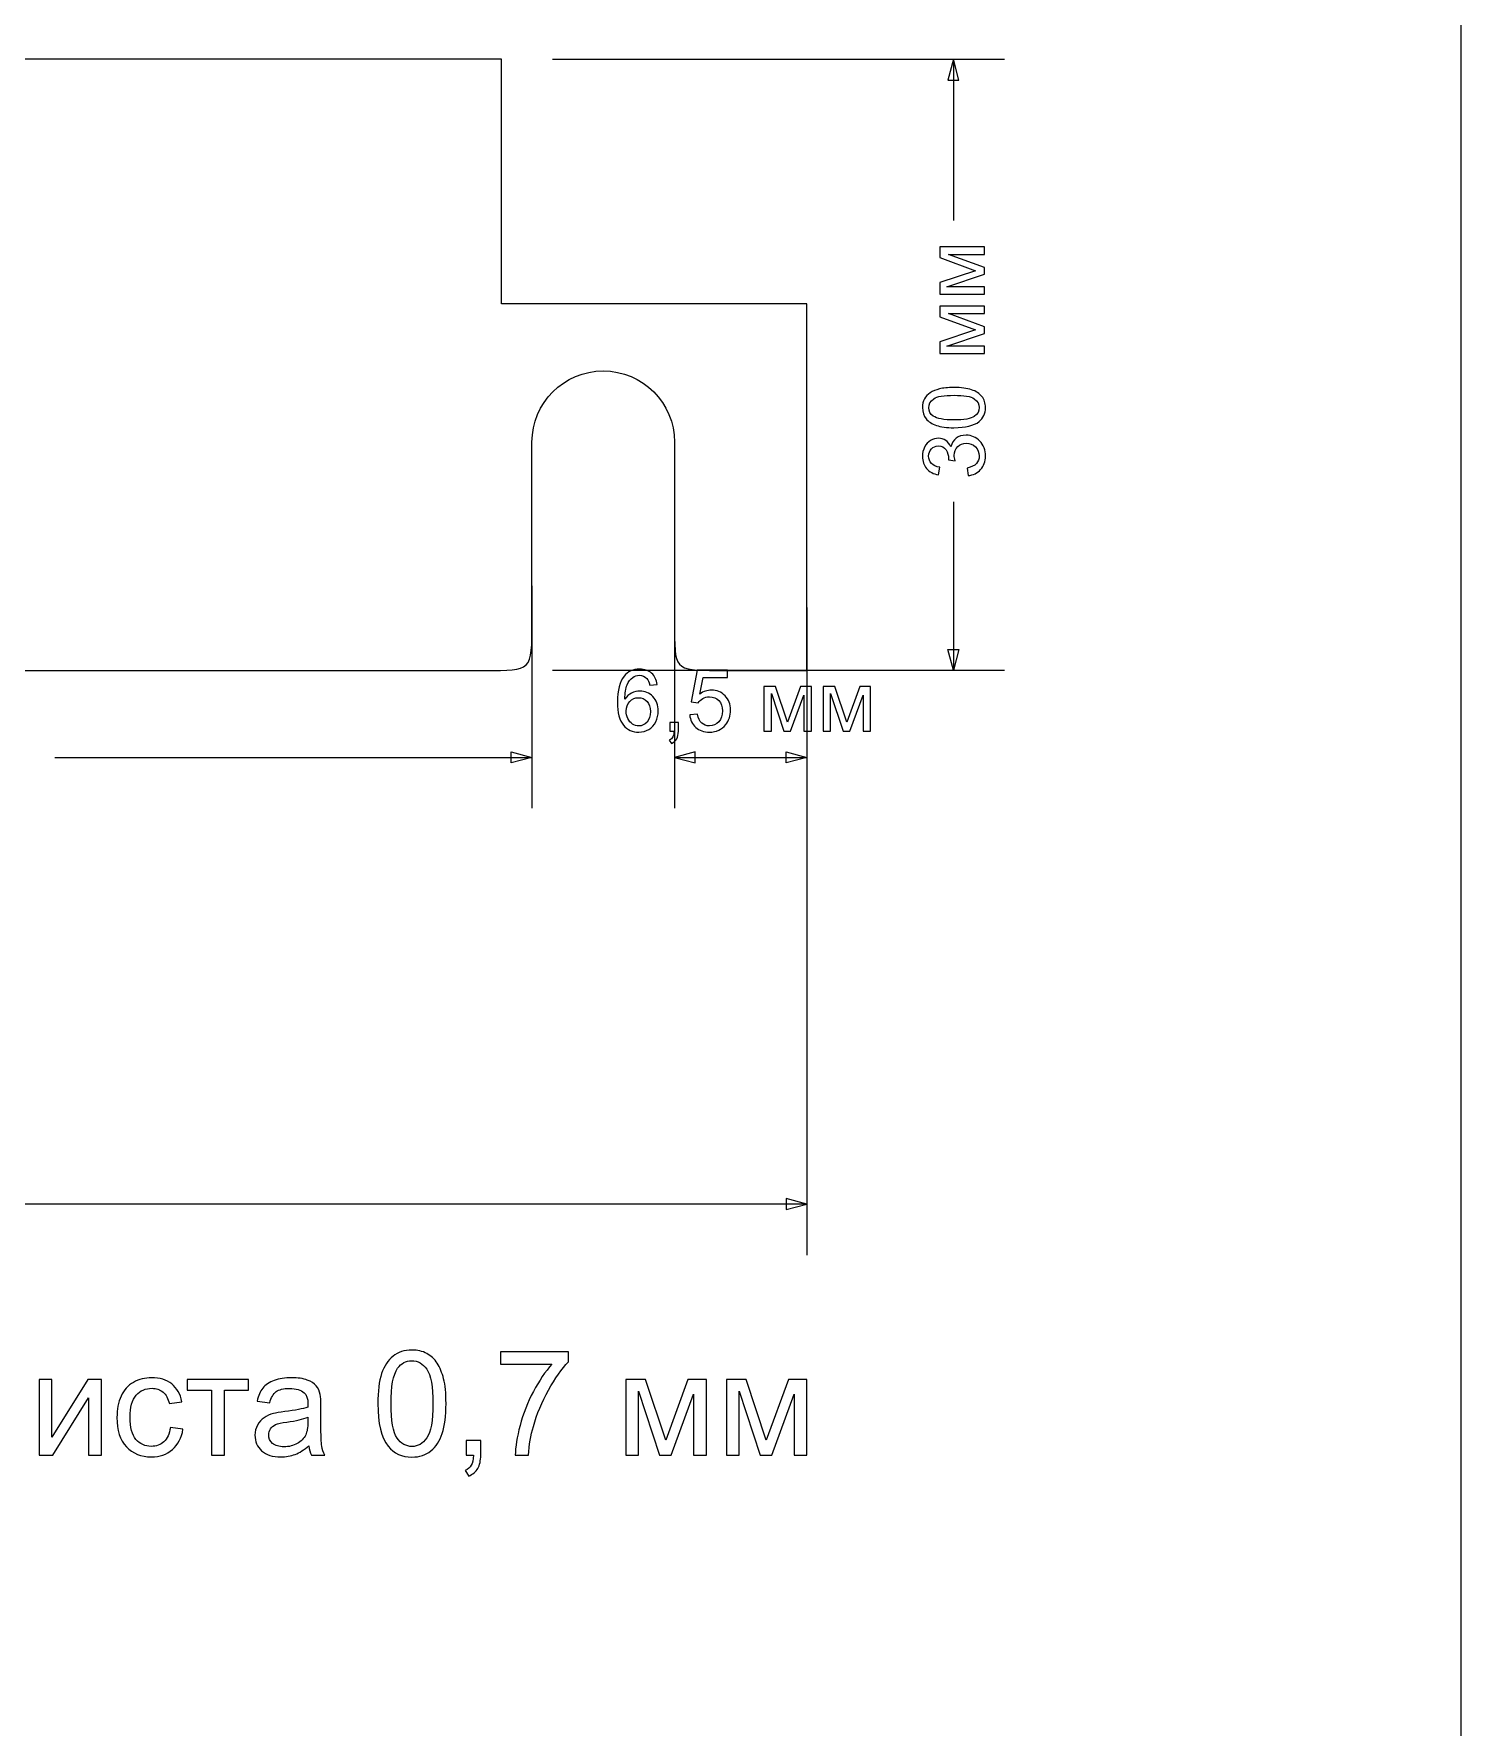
# Model space of a CAD drawing. Header units: centimetres. Extents: x -21 to 21, y -14.8 to 14.8.
# Drawn here: x 13.99 to 21, y -6.54 to 1.78 of the extents above; entities that cross this region are included whole.
import ezdxf

# ---------------------------------------------------------------- set-up
doc = ezdxf.new("R2010")
doc.units = ezdxf.units.CM
doc.header["$MEASUREMENT"] = 0
doc.layers.add('layer 1', color=7, linetype='Continuous')

msp = doc.modelspace()

# ---------------------------------------------------------------- linework, layer by layer
at = {"layer": 'layer 1', "color": 250}
msp.add_lwpolyline([(-21, -14.85), (21, -14.85), (21, 14.85), (-21, 14.85), (-21, -14.85)], close=True, dxfattribs=at)
at = {"layer": 'layer 1', "color": 254, "lineweight": 20}
msp.add_open_spline([(-16.71213, 1.65152), (-16.71213, 1.65152), (16.28787, 1.65152), (16.28787, 1.65152), (16.28787, 1.65152), (16.28787, 1.65152), (16.28787, 0.45152), (16.28787, 0.45152), (16.28787, 0.45152), (16.28787, 0.45152), (17.78787, 0.45152), (17.78787, 0.45152), (17.78787, 0.45152), (17.78787, 0.45152), (17.78787, -1.34848), (17.78787, -1.34848), (17.78787, -1.34848), (17.78787, -1.34848), (17.34791, -1.34848), (17.34791, -1.34848), (17.34791, -1.34848), (17.13286, -1.34848), (17.13787, -1.3462), (17.13787, -1.1144), (17.13787, -1.1144), (17.13787, -1.1144), (17.13787, -0.22848), (17.13787, -0.22848), (17.13787, -0.22848), (17.13787, -0.03518), (16.98117, 0.12152), (16.78787, 0.12152), (16.78787, 0.12152), (16.59457, 0.12152), (16.43787, -0.03518), (16.43787, -0.22848), (16.43787, -0.22848), (16.43787, -0.22848), (16.43787, -1.10944), (16.43787, -1.10944), (16.43787, -1.10944), (16.43787, -1.35629), (16.43761, -1.34848), (16.20689, -1.34848), (16.20689, -1.34848), (16.20689, -1.34848), (10.52493, -1.34848), (10.52493, -1.34848), (10.52493, -1.34848), (10.34237, -1.34848), (10.33787, -1.34997), (10.33787, -1.13752), (10.33787, -1.13752), (10.33787, -1.13752), (10.33787, -0.22848), (10.33787, -0.22848), (10.33787, -0.22848), (10.33787, -0.03518), (10.18117, 0.12152), (9.98787, 0.12152), (9.98787, 0.12152), (9.79457, 0.12152), (9.63787, -0.03518), (9.63787, -0.22848), (9.63787, -0.22848), (9.63787, -0.22848), (9.63787, -1.14909), (9.63787, -1.14909), (9.63787, -1.14909), (9.63787, -1.3535), (9.63332, -1.34848), (9.44675, -1.34848), (9.44675, -1.34848), (9.44675, -1.34848), (3.95002, -1.34848), (3.95002, -1.34848), (3.95002, -1.34848), (3.53664, -1.34848), (3.53787, -1.35182), (3.53787, -0.86136), (3.53787, -0.86136), (3.53787, -0.86136), (3.53787, -0.22848), (3.53787, -0.22848), (3.53787, -0.22848), (3.53787, -0.03518), (3.38117, 0.12152), (3.18787, 0.12152), (3.18787, 0.12152), (2.99457, 0.12152), (2.83787, -0.03518), (2.83787, -0.22848), (2.83787, -0.22848), (2.83787, -0.22848), (2.83787, -0.86632), (2.83787, -0.86632), (2.83787, -0.86632), (2.83787, -1.35671), (2.83664, -1.34848), (2.43197, -1.34848), (2.43197, -1.34848), (2.43197, -1.34848), (-2.85623, -1.34848), (-2.85623, -1.34848), (-2.85623, -1.34848), (-3.2609, -1.34848), (-3.26213, -1.35671), (-3.26213, -0.86632), (-3.26213, -0.86632), (-3.26213, -0.86632), (-3.26213, -0.22848), (-3.26213, -0.22848), (-3.26213, -0.22848), (-3.26213, -0.03518), (-3.41883, 0.12152), (-3.61213, 0.12152), (-3.61213, 0.12152), (-3.80543, 0.12152), (-3.96213, -0.03518), (-3.96213, -0.22848), (-3.96213, -0.22848), (-3.96213, -0.22848), (-3.96213, -0.86136), (-3.96213, -0.86136), (-3.96213, -0.86136), (-3.96213, -1.35182), (-3.9609, -1.34848), (-4.37428, -1.34848), (-4.37428, -1.34848), (-4.37428, -1.34848), (-9.87101, -1.34848), (-9.87101, -1.34848), (-9.87101, -1.34848), (-10.05758, -1.34848), (-10.06213, -1.3535), (-10.06213, -1.14909), (-10.06213, -1.14909), (-10.06213, -1.14909), (-10.06213, -0.22848), (-10.06213, -0.22848), (-10.06213, -0.22848), (-10.06213, -0.03518), (-10.21883, 0.12152), (-10.41213, 0.12152), (-10.41213, 0.12152), (-10.60543, 0.12152), (-10.76213, -0.03518), (-10.76213, -0.22848), (-10.76213, -0.22848), (-10.76213, -0.22848), (-10.76213, -1.13752), (-10.76213, -1.13752), (-10.76213, -1.13752), (-10.76213, -1.34997), (-10.76663, -1.34848), (-10.94919, -1.34848), (-10.94919, -1.34848), (-10.94919, -1.34848), (-16.63115, -1.34848), (-16.63115, -1.34848), (-16.63115, -1.34848), (-16.86187, -1.34848), (-16.86213, -1.35629), (-16.86213, -1.10944), (-16.86213, -1.10944), (-16.86213, -1.10944), (-16.86213, -0.22848), (-16.86213, -0.22848), (-16.86213, -0.22848), (-16.86213, -0.03518), (-17.01883, 0.12152), (-17.21213, 0.12152), (-17.21213, 0.12152), (-17.40543, 0.12152), (-17.56213, -0.03518), (-17.56213, -0.22848), (-17.56213, -0.22848), (-17.56213, -0.22848), (-17.56213, -1.1144), (-17.56213, -1.1144), (-17.56213, -1.1144), (-17.56213, -1.3462), (-17.55712, -1.34848), (-17.77217, -1.34848), (-17.77217, -1.34848), (-17.77217, -1.34848), (-18.21213, -1.34848), (-18.21213, -1.34848), (-18.21213, -1.34848), (-18.21213, -1.34848), (-18.21213, 0.45152), (-18.21213, 0.45152), (-18.21213, 0.45152), (-18.21213, 0.45152), (-16.71213, 0.45152), (-16.71213, 0.45152), (-16.71213, 0.45152), (-16.71213, 0.45152), (-16.71213, 1.65152), (-16.71213, 1.65152)], degree=3, knots=[0, 0, 0, 0, 0.0196078, 0.0196078, 0.0196078, 0.0196078, 0.0392157, 0.0392157, 0.0392157, 0.0392157, 0.0588235, 0.0588235, 0.0588235, 0.0588235, 0.0784314, 0.0784314, 0.0784314, 0.0784314, 0.0980392, 0.0980392, 0.0980392, 0.0980392, 0.1176471, 0.1176471, 0.1176471, 0.1176471, 0.1372549, 0.1372549, 0.1372549, 0.1372549, 0.1568627, 0.1568627, 0.1568627, 0.1568627, 0.1764706, 0.1764706, 0.1764706, 0.1764706, 0.1960784, 0.1960784, 0.1960784, 0.1960784, 0.2156863, 0.2156863, 0.2156863, 0.2156863, 0.2352941, 0.2352941, 0.2352941, 0.2352941, 0.254902, 0.254902, 0.254902, 0.254902, 0.2745098, 0.2745098, 0.2745098, 0.2745098, 0.2941176, 0.2941176, 0.2941176, 0.2941176, 0.3137255, 0.3137255, 0.3137255, 0.3137255, 0.3333333, 0.3333333, 0.3333333, 0.3333333, 0.3529412, 0.3529412, 0.3529412, 0.3529412, 0.372549, 0.372549, 0.372549, 0.372549, 0.3921569, 0.3921569, 0.3921569, 0.3921569, 0.4117647, 0.4117647, 0.4117647, 0.4117647, 0.4313725, 0.4313725, 0.4313725, 0.4313725, 0.4509804, 0.4509804, 0.4509804, 0.4509804, 0.4705882, 0.4705882, 0.4705882, 0.4705882, 0.4901961, 0.4901961, 0.4901961, 0.4901961, 0.5098039, 0.5098039, 0.5098039, 0.5098039, 0.5294118, 0.5294118, 0.5294118, 0.5294118, 0.5490196, 0.5490196, 0.5490196, 0.5490196, 0.5686275, 0.5686275, 0.5686275, 0.5686275, 0.5882353, 0.5882353, 0.5882353, 0.5882353, 0.6078431, 0.6078431, 0.6078431, 0.6078431, 0.627451, 0.627451, 0.627451, 0.627451, 0.6470588, 0.6470588, 0.6470588, 0.6470588, 0.6666667, 0.6666667, 0.6666667, 0.6666667, 0.6862745, 0.6862745, 0.6862745, 0.6862745, 0.7058824, 0.7058824, 0.7058824, 0.7058824, 0.7254902, 0.7254902, 0.7254902, 0.7254902, 0.745098, 0.745098, 0.745098, 0.745098, 0.7647059, 0.7647059, 0.7647059, 0.7647059, 0.7843137, 0.7843137, 0.7843137, 0.7843137, 0.8039216, 0.8039216, 0.8039216, 0.8039216, 0.8235294, 0.8235294, 0.8235294, 0.8235294, 0.8431373, 0.8431373, 0.8431373, 0.8431373, 0.8627451, 0.8627451, 0.8627451, 0.8627451, 0.8823529, 0.8823529, 0.8823529, 0.8823529, 0.9019608, 0.9019608, 0.9019608, 0.9019608, 0.9215686, 0.9215686, 0.9215686, 0.9215686, 0.9411765, 0.9411765, 0.9411765, 0.9411765, 0.9607843, 0.9607843, 0.9607843, 0.9607843, 1, 1, 1, 1], dxfattribs=at)
at = {"layer": 'layer 1', "color": 155, "lineweight": 9}
for points in [[(16.53787, 1.65152), (16.53787, 1.65152), (18.75723, 1.65152), (18.75723, 1.65152)], [(18.50723, 1.65152), (18.50723, 1.65152), (18.50723, 0.86043), (18.50723, 0.86043)], [(18.50723, -0.52163), (18.50723, -0.52163), (18.50723, -1.34827), (18.50723, -1.34827)], [(16.43787, -0.933), (16.43787, -0.933), (16.43787, -2.02574), (16.43787, -2.02574)], [(17.13787, -1.04021), (17.13787, -1.04021), (17.13787, -2.02574), (17.13787, -2.02574)], [(17.78787, -1.04021), (17.78787, -1.04021), (17.78787, -2.02574), (17.78787, -2.02574)], [(16.53787, -1.34827), (16.53787, -1.34827), (18.75723, -1.34827), (18.75723, -1.34827)], [(17.78787, -1.59848), (17.78787, -1.59848), (17.78787, -4.21878), (17.78787, -4.21878)], [(14.09584, -1.77574), (14.09584, -1.77574), (16.43787, -1.77574), (16.43787, -1.77574)], [(17.13787, -1.77574), (17.13787, -1.77574), (17.78787, -1.77574), (17.78787, -1.77574)], [(17.78787, -3.96878), (17.78787, -3.96878), (0.79093, -3.96878), (0.79093, -3.96878)]]:
    msp.add_open_spline(points, degree=3, dxfattribs=at)
for points in [[(18.48, 1.54992), (18.48, 1.54992), (18.50723, 1.65152), (18.50723, 1.65152), (18.50723, 1.65152), (18.50723, 1.65152), (18.53445, 1.54992), (18.53445, 1.54992), (18.53445, 1.54992), (18.53445, 1.54992), (18.48, 1.54992), (18.48, 1.54992)], [(18.48, -1.24667), (18.48, -1.24667), (18.50723, -1.34827), (18.50723, -1.34827), (18.50723, -1.34827), (18.50723, -1.34827), (18.53445, -1.24667), (18.53445, -1.24667), (18.53445, -1.24667), (18.53445, -1.24667), (18.48, -1.24667), (18.48, -1.24667)], [(16.33627, -1.80296), (16.33627, -1.80296), (16.43787, -1.77574), (16.43787, -1.77574), (16.43787, -1.77574), (16.43787, -1.77574), (16.33627, -1.74851), (16.33627, -1.74851), (16.33627, -1.74851), (16.33627, -1.74851), (16.33627, -1.80296), (16.33627, -1.80296)], [(17.23946, -1.80296), (17.23946, -1.80296), (17.13787, -1.77574), (17.13787, -1.77574), (17.13787, -1.77574), (17.13787, -1.77574), (17.23946, -1.74851), (17.23946, -1.74851), (17.23946, -1.74851), (17.23946, -1.74851), (17.23946, -1.80296), (17.23946, -1.80296)], [(17.68627, -1.80296), (17.68627, -1.80296), (17.78787, -1.77574), (17.78787, -1.77574), (17.78787, -1.77574), (17.78787, -1.77574), (17.68627, -1.74851), (17.68627, -1.74851), (17.68627, -1.74851), (17.68627, -1.74851), (17.68627, -1.80296), (17.68627, -1.80296)], [(17.68627, -3.94155), (17.68627, -3.94155), (17.78787, -3.96878), (17.78787, -3.96878), (17.78787, -3.96878), (17.78787, -3.96878), (17.68627, -3.996), (17.68627, -3.996), (17.68627, -3.996), (17.68627, -3.996), (17.68627, -3.94155), (17.68627, -3.94155)]]:
    msp.add_open_spline(points, degree=3, knots=[0, 0, 0, 0, 0.25, 0.25, 0.25, 0.25, 0.5, 0.5, 0.5, 0.5, 1, 1, 1, 1], dxfattribs=at)
at = {"layer": 'layer 1', "color": 155}
for points, knots in [([(18.4397, 0.49847), (18.4397, 0.49847), (18.4397, 0.55576), (18.4397, 0.55576), (18.4397, 0.55576), (18.4397, 0.55576), (18.61552, 0.61383), (18.61552, 0.61383), (18.61552, 0.61383), (18.61552, 0.61383), (18.4397, 0.6781), (18.4397, 0.6781), (18.4397, 0.6781), (18.4397, 0.6781), (18.4397, 0.7313), (18.4397, 0.7313), (18.4397, 0.7313), (18.4397, 0.7313), (18.65941, 0.7313), (18.65941, 0.7313), (18.65941, 0.7313), (18.65941, 0.7313), (18.65941, 0.69405), (18.65941, 0.69405), (18.65941, 0.69405), (18.65941, 0.69405), (18.48253, 0.69405), (18.48253, 0.69405), (18.48253, 0.69405), (18.48253, 0.69405), (18.65941, 0.62935), (18.65941, 0.62935), (18.65941, 0.62935), (18.65941, 0.62935), (18.65941, 0.59605), (18.65941, 0.59605), (18.65941, 0.59605), (18.65941, 0.59605), (18.47406, 0.53488), (18.47406, 0.53488), (18.47406, 0.53488), (18.47406, 0.53488), (18.65941, 0.53488), (18.65941, 0.53488), (18.65941, 0.53488), (18.65941, 0.53488), (18.65941, 0.49847), (18.65941, 0.49847), (18.65941, 0.49847), (18.65941, 0.49847), (18.4397, 0.49847), (18.4397, 0.49847)], [0, 0, 0, 0, 0.0714286, 0.0714286, 0.0714286, 0.0714286, 0.1428571, 0.1428571, 0.1428571, 0.1428571, 0.2142857, 0.2142857, 0.2142857, 0.2142857, 0.2857143, 0.2857143, 0.2857143, 0.2857143, 0.3571429, 0.3571429, 0.3571429, 0.3571429, 0.4285714, 0.4285714, 0.4285714, 0.4285714, 0.5, 0.5, 0.5, 0.5, 0.5714286, 0.5714286, 0.5714286, 0.5714286, 0.6428571, 0.6428571, 0.6428571, 0.6428571, 0.7142857, 0.7142857, 0.7142857, 0.7142857, 0.7857143, 0.7857143, 0.7857143, 0.7857143, 0.8571429, 0.8571429, 0.8571429, 0.8571429, 1, 1, 1, 1]), ([(18.4397, 0.20743), (18.4397, 0.20743), (18.4397, 0.26472), (18.4397, 0.26472), (18.4397, 0.26472), (18.4397, 0.26472), (18.61552, 0.32279), (18.61552, 0.32279), (18.61552, 0.32279), (18.61552, 0.32279), (18.4397, 0.38706), (18.4397, 0.38706), (18.4397, 0.38706), (18.4397, 0.38706), (18.4397, 0.44026), (18.4397, 0.44026), (18.4397, 0.44026), (18.4397, 0.44026), (18.65941, 0.44026), (18.65941, 0.44026), (18.65941, 0.44026), (18.65941, 0.44026), (18.65941, 0.40301), (18.65941, 0.40301), (18.65941, 0.40301), (18.65941, 0.40301), (18.48253, 0.40301), (18.48253, 0.40301), (18.48253, 0.40301), (18.48253, 0.40301), (18.65941, 0.33831), (18.65941, 0.33831), (18.65941, 0.33831), (18.65941, 0.33831), (18.65941, 0.30501), (18.65941, 0.30501), (18.65941, 0.30501), (18.65941, 0.30501), (18.47406, 0.24384), (18.47406, 0.24384), (18.47406, 0.24384), (18.47406, 0.24384), (18.65941, 0.24384), (18.65941, 0.24384), (18.65941, 0.24384), (18.65941, 0.24384), (18.65941, 0.20743), (18.65941, 0.20743), (18.65941, 0.20743), (18.65941, 0.20743), (18.4397, 0.20743), (18.4397, 0.20743)], [0, 0, 0, 0, 0.0714286, 0.0714286, 0.0714286, 0.0714286, 0.1428571, 0.1428571, 0.1428571, 0.1428571, 0.2142857, 0.2142857, 0.2142857, 0.2142857, 0.2857143, 0.2857143, 0.2857143, 0.2857143, 0.3571429, 0.3571429, 0.3571429, 0.3571429, 0.4285714, 0.4285714, 0.4285714, 0.4285714, 0.5, 0.5, 0.5, 0.5, 0.5714286, 0.5714286, 0.5714286, 0.5714286, 0.6428571, 0.6428571, 0.6428571, 0.6428571, 0.7142857, 0.7142857, 0.7142857, 0.7142857, 0.7857143, 0.7857143, 0.7857143, 0.7857143, 0.8571429, 0.8571429, 0.8571429, 0.8571429, 1, 1, 1, 1]), ([(18.50983, -0.15706), (18.47406, -0.15706), (18.44513, -0.15339), (18.42326, -0.14605), (18.42326, -0.14605), (18.40132, -0.13865), (18.38446, -0.12771), (18.37267, -0.11317), (18.37267, -0.11317), (18.36089, -0.09871), (18.35504, -0.08044), (18.35504, -0.05842), (18.35504, -0.05842), (18.35504, -0.0422), (18.35828, -0.02794), (18.36484, -0.0156), (18.36484, -0.0156), (18.3714, -0.00332), (18.38086, 0.00684), (18.39321, 0.01474), (18.39321, 0.01474), (18.40548, 0.02264), (18.42051, 0.02885), (18.43822, 0.03337), (18.43822, 0.03337), (18.45593, 0.03795), (18.47985, 0.04021), (18.50983, 0.04021), (18.50983, 0.04021), (18.54539, 0.04021), (18.57418, 0.03654), (18.59605, 0.02928), (18.59605, 0.02928), (18.61799, 0.02201), (18.63486, 0.01107), (18.64671, -0.00346), (18.64671, -0.00346), (18.65856, -0.01793), (18.66449, -0.03627), (18.66449, -0.05842), (18.66449, -0.05842), (18.66449, -0.08756), (18.65412, -0.11049), (18.6333, -0.12714), (18.6333, -0.12714), (18.6079, -0.14711), (18.56677, -0.15706), (18.50983, -0.15706)], [0, 0, 0, 0, 0.0769231, 0.0769231, 0.0769231, 0.0769231, 0.1538462, 0.1538462, 0.1538462, 0.1538462, 0.2307692, 0.2307692, 0.2307692, 0.2307692, 0.3076923, 0.3076923, 0.3076923, 0.3076923, 0.3846154, 0.3846154, 0.3846154, 0.3846154, 0.4615385, 0.4615385, 0.4615385, 0.4615385, 0.5384615, 0.5384615, 0.5384615, 0.5384615, 0.6153846, 0.6153846, 0.6153846, 0.6153846, 0.6923077, 0.6923077, 0.6923077, 0.6923077, 0.7692308, 0.7692308, 0.7692308, 0.7692308, 0.8461538, 0.8461538, 0.8461538, 0.8461538, 1, 1, 1, 1]), ([(18.50997, -0.11896), (18.55986, -0.11896), (18.59302, -0.11317), (18.60939, -0.10153), (18.60939, -0.10153), (18.62583, -0.08989), (18.63401, -0.0755), (18.63401, -0.05842), (18.63401, -0.05842), (18.63401, -0.04135), (18.62576, -0.02696), (18.60932, -0.01532), (18.60932, -0.01532), (18.59281, -0.00367), (18.55972, 0.00211), (18.50997, 0.00211), (18.50997, 0.00211), (18.46009, 0.00211), (18.42693, -0.00367), (18.41056, -0.01532), (18.41056, -0.01532), (18.39412, -0.02689), (18.38594, -0.04142), (18.38594, -0.05885), (18.38594, -0.05885), (18.38594, -0.07592), (18.39321, -0.08961), (18.40767, -0.09984), (18.40767, -0.09984), (18.42608, -0.11261), (18.46023, -0.11896), (18.50997, -0.11896)], [0, 0, 0, 0, 0.1111111, 0.1111111, 0.1111111, 0.1111111, 0.2222222, 0.2222222, 0.2222222, 0.2222222, 0.3333333, 0.3333333, 0.3333333, 0.3333333, 0.4444444, 0.4444444, 0.4444444, 0.4444444, 0.5555556, 0.5555556, 0.5555556, 0.5555556, 0.6666667, 0.6666667, 0.6666667, 0.6666667, 0.7777778, 0.7777778, 0.7777778, 0.7777778, 1, 1, 1, 1]), ([(18.57898, -0.3925), (18.57898, -0.3925), (18.5739, -0.35525), (18.5739, -0.35525), (18.5739, -0.35525), (18.59506, -0.35094), (18.6103, -0.34375), (18.61962, -0.33352), (18.61962, -0.33352), (18.62893, -0.32329), (18.63359, -0.31073), (18.63359, -0.29584), (18.63359, -0.29584), (18.63359, -0.2782), (18.62752, -0.26331), (18.61538, -0.25132), (18.61538, -0.25132), (18.60325, -0.23933), (18.58822, -0.23333), (18.5703, -0.23333), (18.5703, -0.23333), (18.55322, -0.23333), (18.53911, -0.2389), (18.52797, -0.25012), (18.52797, -0.25012), (18.51689, -0.26127), (18.51132, -0.27545), (18.51132, -0.29274), (18.51132, -0.29274), (18.51132, -0.29979), (18.51273, -0.30854), (18.51548, -0.31905), (18.51548, -0.31905), (18.51548, -0.31905), (18.48288, -0.31489), (18.48288, -0.31489), (18.48288, -0.31489), (18.48316, -0.31242), (18.4833, -0.31037), (18.4833, -0.30889), (18.4833, -0.30889), (18.4833, -0.29295), (18.47914, -0.27869), (18.47089, -0.26592), (18.47089, -0.26592), (18.46263, -0.25322), (18.44993, -0.24687), (18.43279, -0.24687), (18.43279, -0.24687), (18.41917, -0.24687), (18.40788, -0.25153), (18.39892, -0.26077), (18.39892, -0.26077), (18.38996, -0.27002), (18.38552, -0.28194), (18.38552, -0.29655), (18.38552, -0.29655), (18.38552, -0.31108), (18.3901, -0.32314), (18.39927, -0.33281), (18.39927, -0.33281), (18.40845, -0.34248), (18.4222, -0.34869), (18.44055, -0.35144), (18.44055, -0.35144), (18.44055, -0.35144), (18.43378, -0.38869), (18.43378, -0.38869), (18.43378, -0.38869), (18.4088, -0.3841), (18.3894, -0.3738), (18.37564, -0.35765), (18.37564, -0.35765), (18.36188, -0.34156), (18.35504, -0.32145), (18.35504, -0.29746), (18.35504, -0.29746), (18.35504, -0.28095), (18.35856, -0.26571), (18.36569, -0.25181), (18.36569, -0.25181), (18.37275, -0.23784), (18.38241, -0.22719), (18.39462, -0.21985), (18.39462, -0.21985), (18.40689, -0.21244), (18.41988, -0.20877), (18.43363, -0.20877), (18.43363, -0.20877), (18.44669, -0.20877), (18.45854, -0.2123), (18.46926, -0.21929), (18.46926, -0.21929), (18.47999, -0.22634), (18.48853, -0.23679), (18.49488, -0.25054), (18.49488, -0.25054), (18.49897, -0.23262), (18.50758, -0.21872), (18.52063, -0.20877), (18.52063, -0.20877), (18.53361, -0.1989), (18.54998, -0.19396), (18.56952, -0.19396), (18.56952, -0.19396), (18.59598, -0.19396), (18.61849, -0.20362), (18.6369, -0.22289), (18.6369, -0.22289), (18.65532, -0.24222), (18.66449, -0.26663), (18.66449, -0.29612), (18.66449, -0.29612), (18.66449, -0.32272), (18.65652, -0.3448), (18.64064, -0.36237), (18.64064, -0.36237), (18.62477, -0.38001), (18.60424, -0.39003), (18.57898, -0.3925)], [0, 0, 0, 0, 0.0322581, 0.0322581, 0.0322581, 0.0322581, 0.0645161, 0.0645161, 0.0645161, 0.0645161, 0.0967742, 0.0967742, 0.0967742, 0.0967742, 0.1290323, 0.1290323, 0.1290323, 0.1290323, 0.1612903, 0.1612903, 0.1612903, 0.1612903, 0.1935484, 0.1935484, 0.1935484, 0.1935484, 0.2258065, 0.2258065, 0.2258065, 0.2258065, 0.2580645, 0.2580645, 0.2580645, 0.2580645, 0.2903226, 0.2903226, 0.2903226, 0.2903226, 0.3225806, 0.3225806, 0.3225806, 0.3225806, 0.3548387, 0.3548387, 0.3548387, 0.3548387, 0.3870968, 0.3870968, 0.3870968, 0.3870968, 0.4193548, 0.4193548, 0.4193548, 0.4193548, 0.4516129, 0.4516129, 0.4516129, 0.4516129, 0.483871, 0.483871, 0.483871, 0.483871, 0.516129, 0.516129, 0.516129, 0.516129, 0.5483871, 0.5483871, 0.5483871, 0.5483871, 0.5806452, 0.5806452, 0.5806452, 0.5806452, 0.6129032, 0.6129032, 0.6129032, 0.6129032, 0.6451613, 0.6451613, 0.6451613, 0.6451613, 0.6774194, 0.6774194, 0.6774194, 0.6774194, 0.7096774, 0.7096774, 0.7096774, 0.7096774, 0.7419355, 0.7419355, 0.7419355, 0.7419355, 0.7741935, 0.7741935, 0.7741935, 0.7741935, 0.8064516, 0.8064516, 0.8064516, 0.8064516, 0.8387097, 0.8387097, 0.8387097, 0.8387097, 0.8709677, 0.8709677, 0.8709677, 0.8709677, 0.9032258, 0.9032258, 0.9032258, 0.9032258, 0.9354839, 0.9354839, 0.9354839, 0.9354839, 1, 1, 1, 1]), ([(17.05256, -1.41759), (17.05256, -1.41759), (17.01573, -1.42055), (17.01573, -1.42055), (17.01573, -1.42055), (17.01242, -1.40595), (17.00769, -1.39529), (17.00155, -1.38866), (17.00155, -1.38866), (16.99146, -1.37801), (16.97897, -1.37272), (16.96416, -1.37272), (16.96416, -1.37272), (16.95223, -1.37272), (16.94165, -1.37603), (16.93255, -1.38266), (16.93255, -1.38266), (16.92084, -1.3912), (16.91166, -1.40362), (16.90482, -1.41999), (16.90482, -1.41999), (16.89805, -1.43643), (16.89452, -1.45978), (16.89424, -1.49005), (16.89424, -1.49005), (16.9032, -1.47643), (16.9142, -1.46627), (16.92719, -1.45971), (16.92719, -1.45971), (16.94017, -1.45308), (16.95371, -1.44976), (16.96797, -1.44976), (16.96797, -1.44976), (16.9928, -1.44976), (17.01397, -1.45893), (17.03147, -1.47721), (17.03147, -1.47721), (17.04889, -1.49548), (17.05764, -1.51905), (17.05764, -1.54804), (17.05764, -1.54804), (17.05764, -1.56709), (17.05355, -1.58473), (17.04537, -1.6011), (17.04537, -1.6011), (17.03711, -1.61747), (17.02589, -1.62996), (17.0115, -1.63864), (17.0115, -1.63864), (16.99718, -1.64732), (16.98088, -1.65169), (16.96267, -1.65169), (16.96267, -1.65169), (16.9317, -1.65169), (16.90637, -1.64026), (16.88676, -1.61747), (16.88676, -1.61747), (16.86721, -1.59468), (16.85741, -1.55708), (16.85741, -1.50472), (16.85741, -1.50472), (16.85741, -1.44616), (16.86827, -1.40355), (16.88993, -1.37695), (16.88993, -1.37695), (16.90884, -1.35381), (16.93431, -1.34224), (16.96641, -1.34224), (16.96641, -1.34224), (16.99026, -1.34224), (17.00988, -1.34894), (17.02512, -1.36227), (17.02512, -1.36227), (17.04036, -1.37561), (17.04953, -1.39402), (17.05256, -1.41759)], [0, 0, 0, 0, 0.05, 0.05, 0.05, 0.05, 0.1, 0.1, 0.1, 0.1, 0.15, 0.15, 0.15, 0.15, 0.2, 0.2, 0.2, 0.2, 0.25, 0.25, 0.25, 0.25, 0.3, 0.3, 0.3, 0.3, 0.35, 0.35, 0.35, 0.35, 0.4, 0.4, 0.4, 0.4, 0.45, 0.45, 0.45, 0.45, 0.5, 0.5, 0.5, 0.5, 0.55, 0.55, 0.55, 0.55, 0.6, 0.6, 0.6, 0.6, 0.65, 0.65, 0.65, 0.65, 0.7, 0.7, 0.7, 0.7, 0.75, 0.75, 0.75, 0.75, 0.8, 0.8, 0.8, 0.8, 0.85, 0.85, 0.85, 0.85, 0.9, 0.9, 0.9, 0.9, 1, 1, 1, 1]), ([(17.21216, -1.56702), (17.21216, -1.56702), (17.25111, -1.56406), (17.25111, -1.56406), (17.25111, -1.56406), (17.254, -1.58304), (17.2607, -1.59729), (17.27114, -1.60689), (17.27114, -1.60689), (17.28159, -1.61641), (17.29436, -1.62121), (17.30938, -1.62121), (17.30938, -1.62121), (17.32752, -1.62121), (17.34269, -1.61444), (17.35503, -1.60096), (17.35503, -1.60096), (17.36731, -1.58741), (17.37345, -1.56949), (17.37345, -1.5472), (17.37345, -1.5472), (17.37345, -1.52596), (17.36759, -1.50924), (17.35581, -1.49696), (17.35581, -1.49696), (17.34403, -1.48469), (17.32843, -1.47855), (17.30903, -1.47855), (17.30903, -1.47855), (17.29697, -1.47855), (17.28617, -1.4813), (17.27658, -1.4868), (17.27658, -1.4868), (17.26705, -1.49231), (17.25957, -1.49943), (17.25407, -1.50818), (17.25407, -1.50818), (17.25407, -1.50818), (17.21893, -1.5031), (17.21893, -1.5031), (17.21893, -1.5031), (17.21893, -1.5031), (17.24814, -1.34732), (17.24814, -1.34732), (17.24814, -1.34732), (17.24814, -1.34732), (17.39843, -1.34732), (17.39843, -1.34732), (17.39843, -1.34732), (17.39843, -1.34732), (17.39843, -1.38288), (17.39843, -1.38288), (17.39843, -1.38288), (17.39843, -1.38288), (17.27785, -1.38288), (17.27785, -1.38288), (17.27785, -1.38288), (17.27785, -1.38288), (17.26169, -1.46465), (17.26169, -1.46465), (17.26169, -1.46465), (17.27982, -1.45188), (17.29887, -1.44553), (17.31877, -1.44553), (17.31877, -1.44553), (17.34516, -1.44553), (17.36745, -1.4547), (17.38558, -1.47304), (17.38558, -1.47304), (17.40372, -1.49139), (17.41282, -1.51495), (17.41282, -1.54374), (17.41282, -1.54374), (17.41282, -1.57119), (17.40485, -1.59489), (17.3889, -1.61486), (17.3889, -1.61486), (17.3695, -1.63941), (17.34297, -1.65169), (17.30938, -1.65169), (17.30938, -1.65169), (17.28187, -1.65169), (17.25943, -1.64393), (17.242, -1.62848), (17.242, -1.62848), (17.22458, -1.61303), (17.21463, -1.59256), (17.21216, -1.56702)], [0, 0, 0, 0, 0.0434783, 0.0434783, 0.0434783, 0.0434783, 0.0869565, 0.0869565, 0.0869565, 0.0869565, 0.1304348, 0.1304348, 0.1304348, 0.1304348, 0.173913, 0.173913, 0.173913, 0.173913, 0.2173913, 0.2173913, 0.2173913, 0.2173913, 0.2608696, 0.2608696, 0.2608696, 0.2608696, 0.3043478, 0.3043478, 0.3043478, 0.3043478, 0.3478261, 0.3478261, 0.3478261, 0.3478261, 0.3913043, 0.3913043, 0.3913043, 0.3913043, 0.4347826, 0.4347826, 0.4347826, 0.4347826, 0.4782609, 0.4782609, 0.4782609, 0.4782609, 0.5217391, 0.5217391, 0.5217391, 0.5217391, 0.5652174, 0.5652174, 0.5652174, 0.5652174, 0.6086957, 0.6086957, 0.6086957, 0.6086957, 0.6521739, 0.6521739, 0.6521739, 0.6521739, 0.6956522, 0.6956522, 0.6956522, 0.6956522, 0.7391304, 0.7391304, 0.7391304, 0.7391304, 0.7826087, 0.7826087, 0.7826087, 0.7826087, 0.826087, 0.826087, 0.826087, 0.826087, 0.8695652, 0.8695652, 0.8695652, 0.8695652, 0.9130435, 0.9130435, 0.9130435, 0.9130435, 1, 1, 1, 1]), ([(16.90016, -1.5484), (16.90016, -1.56124), (16.90291, -1.57352), (16.90835, -1.58523), (16.90835, -1.58523), (16.91378, -1.59694), (16.9214, -1.60583), (16.93107, -1.61197), (16.93107, -1.61197), (16.9408, -1.61811), (16.9511, -1.62121), (16.96204, -1.62121), (16.96204, -1.62121), (16.97791, -1.62121), (16.99146, -1.61486), (17.00268, -1.60216), (17.00268, -1.60216), (17.0139, -1.58946), (17.01954, -1.57225), (17.01954, -1.55044), (17.01954, -1.55044), (17.01954, -1.52949), (17.01397, -1.51298), (17.00289, -1.50091), (17.00289, -1.50091), (16.99181, -1.48885), (16.9777, -1.48278), (16.96056, -1.48278), (16.96056, -1.48278), (16.94377, -1.48278), (16.92944, -1.48885), (16.91773, -1.50091), (16.91773, -1.50091), (16.90602, -1.51298), (16.90016, -1.52878), (16.90016, -1.5484)], [0, 0, 0, 0, 0.1, 0.1, 0.1, 0.1, 0.2, 0.2, 0.2, 0.2, 0.3, 0.3, 0.3, 0.3, 0.4, 0.4, 0.4, 0.4, 0.5, 0.5, 0.5, 0.5, 0.6, 0.6, 0.6, 0.6, 0.7, 0.7, 0.7, 0.7, 0.8, 0.8, 0.8, 0.8, 1, 1, 1, 1]), ([(17.57665, -1.4269), (17.57665, -1.4269), (17.63394, -1.4269), (17.63394, -1.4269), (17.63394, -1.4269), (17.63394, -1.4269), (17.69201, -1.60272), (17.69201, -1.60272), (17.69201, -1.60272), (17.69201, -1.60272), (17.75628, -1.4269), (17.75628, -1.4269), (17.75628, -1.4269), (17.75628, -1.4269), (17.80948, -1.4269), (17.80948, -1.4269), (17.80948, -1.4269), (17.80948, -1.4269), (17.80948, -1.64661), (17.80948, -1.64661), (17.80948, -1.64661), (17.80948, -1.64661), (17.77223, -1.64661), (17.77223, -1.64661), (17.77223, -1.64661), (17.77223, -1.64661), (17.77223, -1.46973), (17.77223, -1.46973), (17.77223, -1.46973), (17.77223, -1.46973), (17.70753, -1.64661), (17.70753, -1.64661), (17.70753, -1.64661), (17.70753, -1.64661), (17.67423, -1.64661), (17.67423, -1.64661), (17.67423, -1.64661), (17.67423, -1.64661), (17.61306, -1.46126), (17.61306, -1.46126), (17.61306, -1.46126), (17.61306, -1.46126), (17.61306, -1.64661), (17.61306, -1.64661), (17.61306, -1.64661), (17.61306, -1.64661), (17.57665, -1.64661), (17.57665, -1.64661), (17.57665, -1.64661), (17.57665, -1.64661), (17.57665, -1.4269), (17.57665, -1.4269)], [0, 0, 0, 0, 0.0714286, 0.0714286, 0.0714286, 0.0714286, 0.1428571, 0.1428571, 0.1428571, 0.1428571, 0.2142857, 0.2142857, 0.2142857, 0.2142857, 0.2857143, 0.2857143, 0.2857143, 0.2857143, 0.3571429, 0.3571429, 0.3571429, 0.3571429, 0.4285714, 0.4285714, 0.4285714, 0.4285714, 0.5, 0.5, 0.5, 0.5, 0.5714286, 0.5714286, 0.5714286, 0.5714286, 0.6428571, 0.6428571, 0.6428571, 0.6428571, 0.7142857, 0.7142857, 0.7142857, 0.7142857, 0.7857143, 0.7857143, 0.7857143, 0.7857143, 0.8571429, 0.8571429, 0.8571429, 0.8571429, 1, 1, 1, 1]), ([(17.86769, -1.4269), (17.86769, -1.4269), (17.92498, -1.4269), (17.92498, -1.4269), (17.92498, -1.4269), (17.92498, -1.4269), (17.98305, -1.60272), (17.98305, -1.60272), (17.98305, -1.60272), (17.98305, -1.60272), (18.04732, -1.4269), (18.04732, -1.4269), (18.04732, -1.4269), (18.04732, -1.4269), (18.10052, -1.4269), (18.10052, -1.4269), (18.10052, -1.4269), (18.10052, -1.4269), (18.10052, -1.64661), (18.10052, -1.64661), (18.10052, -1.64661), (18.10052, -1.64661), (18.06327, -1.64661), (18.06327, -1.64661), (18.06327, -1.64661), (18.06327, -1.64661), (18.06327, -1.46973), (18.06327, -1.46973), (18.06327, -1.46973), (18.06327, -1.46973), (17.99857, -1.64661), (17.99857, -1.64661), (17.99857, -1.64661), (17.99857, -1.64661), (17.96527, -1.64661), (17.96527, -1.64661), (17.96527, -1.64661), (17.96527, -1.64661), (17.9041, -1.46126), (17.9041, -1.46126), (17.9041, -1.46126), (17.9041, -1.46126), (17.9041, -1.64661), (17.9041, -1.64661), (17.9041, -1.64661), (17.9041, -1.64661), (17.86769, -1.64661), (17.86769, -1.64661), (17.86769, -1.64661), (17.86769, -1.64661), (17.86769, -1.4269), (17.86769, -1.4269)], [0, 0, 0, 0, 0.0714286, 0.0714286, 0.0714286, 0.0714286, 0.1428571, 0.1428571, 0.1428571, 0.1428571, 0.2142857, 0.2142857, 0.2142857, 0.2142857, 0.2857143, 0.2857143, 0.2857143, 0.2857143, 0.3571429, 0.3571429, 0.3571429, 0.3571429, 0.4285714, 0.4285714, 0.4285714, 0.4285714, 0.5, 0.5, 0.5, 0.5, 0.5714286, 0.5714286, 0.5714286, 0.5714286, 0.6428571, 0.6428571, 0.6428571, 0.6428571, 0.7142857, 0.7142857, 0.7142857, 0.7142857, 0.7857143, 0.7857143, 0.7857143, 0.7857143, 0.8571429, 0.8571429, 0.8571429, 0.8571429, 1, 1, 1, 1]), ([(17.11444, -1.64661), (17.11444, -1.64661), (17.11444, -1.60428), (17.11444, -1.60428), (17.11444, -1.60428), (17.11444, -1.60428), (17.15677, -1.60428), (17.15677, -1.60428), (17.15677, -1.60428), (17.15677, -1.60428), (17.15677, -1.64661), (17.15677, -1.64661), (17.15677, -1.64661), (17.15677, -1.6622), (17.15402, -1.67483), (17.14844, -1.68443), (17.14844, -1.68443), (17.14294, -1.69402), (17.13412, -1.7015), (17.12206, -1.70672), (17.12206, -1.70672), (17.12206, -1.70672), (17.1119, -1.69064), (17.1119, -1.69064), (17.1119, -1.69064), (17.1198, -1.68718), (17.12558, -1.6821), (17.12925, -1.67547), (17.12925, -1.67547), (17.13299, -1.66876), (17.13511, -1.65917), (17.13553, -1.64661), (17.13553, -1.64661), (17.13553, -1.64661), (17.11444, -1.64661), (17.11444, -1.64661)], [0, 0, 0, 0, 0.1, 0.1, 0.1, 0.1, 0.2, 0.2, 0.2, 0.2, 0.3, 0.3, 0.3, 0.3, 0.4, 0.4, 0.4, 0.4, 0.5, 0.5, 0.5, 0.5, 0.6, 0.6, 0.6, 0.6, 0.7, 0.7, 0.7, 0.7, 0.8, 0.8, 0.8, 0.8, 1, 1, 1, 1])]:
    msp.add_open_spline(points, degree=3, knots=knots, dxfattribs=at)
at = {"layer": 'layer 1', "color": 250}
for points, knots in [([(15.681, -4.94826), (15.681, -4.88755), (15.68722, -4.83846), (15.69968, -4.80134), (15.69968, -4.80134), (15.71225, -4.7641), (15.73081, -4.73548), (15.75548, -4.71548), (15.75548, -4.71548), (15.78002, -4.69549), (15.81104, -4.68555), (15.8484, -4.68555), (15.8484, -4.68555), (15.87594, -4.68555), (15.90013, -4.69106), (15.92108, -4.70219), (15.92108, -4.70219), (15.94192, -4.71333), (15.95916, -4.72937), (15.97257, -4.75033), (15.97257, -4.75033), (15.98598, -4.77116), (15.99652, -4.79667), (16.00418, -4.82672), (16.00418, -4.82672), (16.01197, -4.85678), (16.0158, -4.89737), (16.0158, -4.94826), (16.0158, -4.94826), (16.0158, -5.00861), (16.00957, -5.05747), (15.99724, -5.09459), (15.99724, -5.09459), (15.9849, -5.13183), (15.96634, -5.16045), (15.94168, -5.18057), (15.94168, -5.18057), (15.91713, -5.20068), (15.886, -5.21074), (15.8484, -5.21074), (15.8484, -5.21074), (15.79894, -5.21074), (15.76003, -5.19314), (15.73177, -5.15781), (15.73177, -5.15781), (15.69788, -5.11471), (15.681, -5.0449), (15.681, -4.94826)], [0, 0, 0, 0, 0.0769231, 0.0769231, 0.0769231, 0.0769231, 0.1538462, 0.1538462, 0.1538462, 0.1538462, 0.2307692, 0.2307692, 0.2307692, 0.2307692, 0.3076923, 0.3076923, 0.3076923, 0.3076923, 0.3846154, 0.3846154, 0.3846154, 0.3846154, 0.4615385, 0.4615385, 0.4615385, 0.4615385, 0.5384615, 0.5384615, 0.5384615, 0.5384615, 0.6153846, 0.6153846, 0.6153846, 0.6153846, 0.6923077, 0.6923077, 0.6923077, 0.6923077, 0.7692308, 0.7692308, 0.7692308, 0.7692308, 0.8461538, 0.8461538, 0.8461538, 0.8461538, 1, 1, 1, 1]), ([(15.74566, -4.9485), (15.74566, -5.03316), (15.75548, -5.08944), (15.77523, -5.11722), (15.77523, -5.11722), (15.79499, -5.14512), (15.81942, -5.15901), (15.8484, -5.15901), (15.8484, -5.15901), (15.87737, -5.15901), (15.9018, -5.145), (15.92156, -5.1171), (15.92156, -5.1171), (15.94132, -5.08908), (15.95114, -5.03292), (15.95114, -4.9485), (15.95114, -4.9485), (15.95114, -4.86385), (15.94132, -4.80757), (15.92156, -4.77979), (15.92156, -4.77979), (15.90192, -4.75189), (15.87725, -4.73799), (15.84768, -4.73799), (15.84768, -4.73799), (15.8187, -4.73799), (15.79547, -4.75033), (15.77811, -4.77488), (15.77811, -4.77488), (15.75643, -4.80613), (15.74566, -4.86408), (15.74566, -4.9485)], [0, 0, 0, 0, 0.1111111, 0.1111111, 0.1111111, 0.1111111, 0.2222222, 0.2222222, 0.2222222, 0.2222222, 0.3333333, 0.3333333, 0.3333333, 0.3333333, 0.4444444, 0.4444444, 0.4444444, 0.4444444, 0.5555556, 0.5555556, 0.5555556, 0.5555556, 0.6666667, 0.6666667, 0.6666667, 0.6666667, 0.7777778, 0.7777778, 0.7777778, 0.7777778, 1, 1, 1, 1]), ([(16.28378, -4.75452), (16.28378, -4.75452), (16.28378, -4.69417), (16.28378, -4.69417), (16.28378, -4.69417), (16.28378, -4.69417), (16.61642, -4.69417), (16.61642, -4.69417), (16.61642, -4.69417), (16.61642, -4.69417), (16.61642, -4.74302), (16.61642, -4.74302), (16.61642, -4.74302), (16.58373, -4.77787), (16.55116, -4.82421), (16.51907, -4.88205), (16.51907, -4.88205), (16.48686, -4.93988), (16.46208, -4.99939), (16.44447, -5.06058), (16.44447, -5.06058), (16.4319, -5.10357), (16.42376, -5.15087), (16.42029, -5.20212), (16.42029, -5.20212), (16.42029, -5.20212), (16.35562, -5.20212), (16.35562, -5.20212), (16.35562, -5.20212), (16.35634, -5.16165), (16.36425, -5.11267), (16.37945, -5.05531), (16.37945, -5.05531), (16.39466, -4.99784), (16.41633, -4.94252), (16.44471, -4.88923), (16.44471, -4.88923), (16.47309, -4.83594), (16.50327, -4.79104), (16.53524, -4.75452), (16.53524, -4.75452), (16.53524, -4.75452), (16.28378, -4.75452), (16.28378, -4.75452)], [0, 0, 0, 0, 0.0833333, 0.0833333, 0.0833333, 0.0833333, 0.1666667, 0.1666667, 0.1666667, 0.1666667, 0.25, 0.25, 0.25, 0.25, 0.3333333, 0.3333333, 0.3333333, 0.3333333, 0.4166667, 0.4166667, 0.4166667, 0.4166667, 0.5, 0.5, 0.5, 0.5, 0.5833333, 0.5833333, 0.5833333, 0.5833333, 0.6666667, 0.6666667, 0.6666667, 0.6666667, 0.75, 0.75, 0.75, 0.75, 0.8333333, 0.8333333, 0.8333333, 0.8333333, 1, 1, 1, 1]), ([(14.66235, -5.06561), (14.66235, -5.06561), (14.72413, -5.07423), (14.72413, -5.07423), (14.72413, -5.07423), (14.71731, -5.11674), (14.70007, -5.14991), (14.67217, -5.17398), (14.67217, -5.17398), (14.64427, -5.19805), (14.6099, -5.21002), (14.56931, -5.21002), (14.56931, -5.21002), (14.51841, -5.21002), (14.47746, -5.19338), (14.44657, -5.16009), (14.44657, -5.16009), (14.41556, -5.1268), (14.40011, -5.07914), (14.40011, -5.01712), (14.40011, -5.01712), (14.40011, -4.97688), (14.40681, -4.9418), (14.42011, -4.91162), (14.42011, -4.91162), (14.4334, -4.88157), (14.45363, -4.85894), (14.48094, -4.84397), (14.48094, -4.84397), (14.50812, -4.82888), (14.53769, -4.82134), (14.56978, -4.82134), (14.56978, -4.82134), (14.61014, -4.82134), (14.64331, -4.83151), (14.66893, -4.85199), (14.66893, -4.85199), (14.69468, -4.87247), (14.7112, -4.90156), (14.71839, -4.93916), (14.71839, -4.93916), (14.71839, -4.93916), (14.65732, -4.9485), (14.65732, -4.9485), (14.65732, -4.9485), (14.65145, -4.92348), (14.64115, -4.90468), (14.62618, -4.89198), (14.62618, -4.89198), (14.61134, -4.87941), (14.59337, -4.87307), (14.5723, -4.87307), (14.5723, -4.87307), (14.54045, -4.87307), (14.51458, -4.88444), (14.49459, -4.90719), (14.49459, -4.90719), (14.47471, -4.93006), (14.46477, -4.96599), (14.46477, -5.01532), (14.46477, -5.01532), (14.46477, -5.06537), (14.47435, -5.10166), (14.49351, -5.12429), (14.49351, -5.12429), (14.51279, -5.14692), (14.53781, -5.15829), (14.56859, -5.15829), (14.56859, -5.15829), (14.59349, -5.15829), (14.61421, -5.15075), (14.63073, -5.13554), (14.63073, -5.13554), (14.64738, -5.12046), (14.65792, -5.09711), (14.66235, -5.06561)], [0, 0, 0, 0, 0.05, 0.05, 0.05, 0.05, 0.1, 0.1, 0.1, 0.1, 0.15, 0.15, 0.15, 0.15, 0.2, 0.2, 0.2, 0.2, 0.25, 0.25, 0.25, 0.25, 0.3, 0.3, 0.3, 0.3, 0.35, 0.35, 0.35, 0.35, 0.4, 0.4, 0.4, 0.4, 0.45, 0.45, 0.45, 0.45, 0.5, 0.5, 0.5, 0.5, 0.55, 0.55, 0.55, 0.55, 0.6, 0.6, 0.6, 0.6, 0.65, 0.65, 0.65, 0.65, 0.7, 0.7, 0.7, 0.7, 0.75, 0.75, 0.75, 0.75, 0.8, 0.8, 0.8, 0.8, 0.85, 0.85, 0.85, 0.85, 0.9, 0.9, 0.9, 0.9, 1, 1, 1, 1]), ([(15.34261, -5.15542), (15.31914, -5.17542), (15.29651, -5.18943), (15.27483, -5.19769), (15.27483, -5.19769), (15.25316, -5.20595), (15.22993, -5.21002), (15.20502, -5.21002), (15.20502, -5.21002), (15.16407, -5.21002), (15.13258, -5.20008), (15.11054, -5.18009), (15.11054, -5.18009), (15.08851, -5.16021), (15.07749, -5.1347), (15.07749, -5.10369), (15.07749, -5.10369), (15.07749, -5.08549), (15.08169, -5.06885), (15.08995, -5.05376), (15.08995, -5.05376), (15.09833, -5.03867), (15.10923, -5.0267), (15.12264, -5.0176), (15.12264, -5.0176), (15.13617, -5.0085), (15.15126, -5.00155), (15.16814, -4.99688), (15.16814, -4.99688), (15.18059, -4.99365), (15.19939, -4.99053), (15.22442, -4.98742), (15.22442, -4.98742), (15.27543, -4.98143), (15.31315, -4.97413), (15.33722, -4.96575), (15.33722, -4.96575), (15.33746, -4.95713), (15.33758, -4.95162), (15.33758, -4.94934), (15.33758, -4.94934), (15.33758, -4.92372), (15.33159, -4.90564), (15.31962, -4.8951), (15.31962, -4.8951), (15.30345, -4.88085), (15.27938, -4.87378), (15.24753, -4.87378), (15.24753, -4.87378), (15.21771, -4.87378), (15.19568, -4.87905), (15.18155, -4.88947), (15.18155, -4.88947), (15.1673, -4.89989), (15.15688, -4.91833), (15.15006, -4.94491), (15.15006, -4.94491), (15.15006, -4.94491), (15.08827, -4.93629), (15.08827, -4.93629), (15.08827, -4.93629), (15.0939, -4.90983), (15.10312, -4.88839), (15.11605, -4.87211), (15.11605, -4.87211), (15.12898, -4.85582), (15.14766, -4.84337), (15.17209, -4.83451), (15.17209, -4.83451), (15.1964, -4.82577), (15.22478, -4.82134), (15.25687, -4.82134), (15.25687, -4.82134), (15.28872, -4.82134), (15.31471, -4.82505), (15.3347, -4.83259), (15.3347, -4.83259), (15.35458, -4.84014), (15.36931, -4.84948), (15.37865, -4.86085), (15.37865, -4.86085), (15.38799, -4.87223), (15.39457, -4.8866), (15.39841, -4.90396), (15.39841, -4.90396), (15.40044, -4.91474), (15.40152, -4.93413), (15.40152, -4.96203), (15.40152, -4.96203), (15.40152, -4.96203), (15.40152, -5.04585), (15.40152, -5.04585), (15.40152, -5.04585), (15.40152, -5.10441), (15.40284, -5.14141), (15.40547, -5.1571), (15.40547, -5.1571), (15.40799, -5.17278), (15.41325, -5.18775), (15.42092, -5.20212), (15.42092, -5.20212), (15.42092, -5.20212), (15.35482, -5.20212), (15.35482, -5.20212), (15.35482, -5.20212), (15.34847, -5.18883), (15.3444, -5.17326), (15.34261, -5.15542)], [0, 0, 0, 0, 0.0357143, 0.0357143, 0.0357143, 0.0357143, 0.0714286, 0.0714286, 0.0714286, 0.0714286, 0.1071429, 0.1071429, 0.1071429, 0.1071429, 0.1428571, 0.1428571, 0.1428571, 0.1428571, 0.1785714, 0.1785714, 0.1785714, 0.1785714, 0.2142857, 0.2142857, 0.2142857, 0.2142857, 0.25, 0.25, 0.25, 0.25, 0.2857143, 0.2857143, 0.2857143, 0.2857143, 0.3214286, 0.3214286, 0.3214286, 0.3214286, 0.3571429, 0.3571429, 0.3571429, 0.3571429, 0.3928571, 0.3928571, 0.3928571, 0.3928571, 0.4285714, 0.4285714, 0.4285714, 0.4285714, 0.4642857, 0.4642857, 0.4642857, 0.4642857, 0.5, 0.5, 0.5, 0.5, 0.5357143, 0.5357143, 0.5357143, 0.5357143, 0.5714286, 0.5714286, 0.5714286, 0.5714286, 0.6071429, 0.6071429, 0.6071429, 0.6071429, 0.6428571, 0.6428571, 0.6428571, 0.6428571, 0.6785714, 0.6785714, 0.6785714, 0.6785714, 0.7142857, 0.7142857, 0.7142857, 0.7142857, 0.75, 0.75, 0.75, 0.75, 0.7857143, 0.7857143, 0.7857143, 0.7857143, 0.8214286, 0.8214286, 0.8214286, 0.8214286, 0.8571429, 0.8571429, 0.8571429, 0.8571429, 0.8928571, 0.8928571, 0.8928571, 0.8928571, 0.9285714, 0.9285714, 0.9285714, 0.9285714, 1, 1, 1, 1]), ([(14.01741, -4.82924), (14.01741, -4.82924), (14.08063, -4.82924), (14.08063, -4.82924), (14.08063, -4.82924), (14.08063, -4.82924), (14.08063, -5.11363), (14.08063, -5.11363), (14.08063, -5.11363), (14.08063, -5.11363), (14.2563, -4.82924), (14.2563, -4.82924), (14.2563, -4.82924), (14.2563, -4.82924), (14.32419, -4.82924), (14.32419, -4.82924), (14.32419, -4.82924), (14.32419, -4.82924), (14.32419, -5.20212), (14.32419, -5.20212), (14.32419, -5.20212), (14.32419, -5.20212), (14.26097, -5.20212), (14.26097, -5.20212), (14.26097, -5.20212), (14.26097, -5.20212), (14.26097, -4.91953), (14.26097, -4.91953), (14.26097, -4.91953), (14.26097, -4.91953), (14.08554, -5.20212), (14.08554, -5.20212), (14.08554, -5.20212), (14.08554, -5.20212), (14.01741, -5.20212), (14.01741, -5.20212), (14.01741, -5.20212), (14.01741, -5.20212), (14.01741, -4.82924), (14.01741, -4.82924)], [0, 0, 0, 0, 0.0909091, 0.0909091, 0.0909091, 0.0909091, 0.1818182, 0.1818182, 0.1818182, 0.1818182, 0.2727273, 0.2727273, 0.2727273, 0.2727273, 0.3636364, 0.3636364, 0.3636364, 0.3636364, 0.4545455, 0.4545455, 0.4545455, 0.4545455, 0.5454545, 0.5454545, 0.5454545, 0.5454545, 0.6363636, 0.6363636, 0.6363636, 0.6363636, 0.7272727, 0.7272727, 0.7272727, 0.7272727, 0.8181818, 0.8181818, 0.8181818, 0.8181818, 1, 1, 1, 1]), ([(14.74497, -4.82924), (14.74497, -4.82924), (15.04672, -4.82924), (15.04672, -4.82924), (15.04672, -4.82924), (15.04672, -4.82924), (15.04672, -4.88169), (15.04672, -4.88169), (15.04672, -4.88169), (15.04672, -4.88169), (14.92746, -4.88169), (14.92746, -4.88169), (14.92746, -4.88169), (14.92746, -4.88169), (14.92746, -5.20212), (14.92746, -5.20212), (14.92746, -5.20212), (14.92746, -5.20212), (14.86423, -5.20212), (14.86423, -5.20212), (14.86423, -5.20212), (14.86423, -5.20212), (14.86423, -4.88169), (14.86423, -4.88169), (14.86423, -4.88169), (14.86423, -4.88169), (14.74497, -4.88169), (14.74497, -4.88169), (14.74497, -4.88169), (14.74497, -4.88169), (14.74497, -4.82924), (14.74497, -4.82924)], [0, 0, 0, 0, 0.1111111, 0.1111111, 0.1111111, 0.1111111, 0.2222222, 0.2222222, 0.2222222, 0.2222222, 0.3333333, 0.3333333, 0.3333333, 0.3333333, 0.4444444, 0.4444444, 0.4444444, 0.4444444, 0.5555556, 0.5555556, 0.5555556, 0.5555556, 0.6666667, 0.6666667, 0.6666667, 0.6666667, 0.7777778, 0.7777778, 0.7777778, 0.7777778, 1, 1, 1, 1]), ([(16.89877, -4.82924), (16.89877, -4.82924), (16.99601, -4.82924), (16.99601, -4.82924), (16.99601, -4.82924), (16.99601, -4.82924), (17.09455, -5.12764), (17.09455, -5.12764), (17.09455, -5.12764), (17.09455, -5.12764), (17.20364, -4.82924), (17.20364, -4.82924), (17.20364, -4.82924), (17.20364, -4.82924), (17.29393, -4.82924), (17.29393, -4.82924), (17.29393, -4.82924), (17.29393, -4.82924), (17.29393, -5.20212), (17.29393, -5.20212), (17.29393, -5.20212), (17.29393, -5.20212), (17.2307, -5.20212), (17.2307, -5.20212), (17.2307, -5.20212), (17.2307, -5.20212), (17.2307, -4.90192), (17.2307, -4.90192), (17.2307, -4.90192), (17.2307, -4.90192), (17.1209, -5.20212), (17.1209, -5.20212), (17.1209, -5.20212), (17.1209, -5.20212), (17.06438, -5.20212), (17.06438, -5.20212), (17.06438, -5.20212), (17.06438, -5.20212), (16.96056, -4.88755), (16.96056, -4.88755), (16.96056, -4.88755), (16.96056, -4.88755), (16.96056, -5.20212), (16.96056, -5.20212), (16.96056, -5.20212), (16.96056, -5.20212), (16.89877, -5.20212), (16.89877, -5.20212), (16.89877, -5.20212), (16.89877, -5.20212), (16.89877, -4.82924), (16.89877, -4.82924)], [0, 0, 0, 0, 0.0714286, 0.0714286, 0.0714286, 0.0714286, 0.1428571, 0.1428571, 0.1428571, 0.1428571, 0.2142857, 0.2142857, 0.2142857, 0.2142857, 0.2857143, 0.2857143, 0.2857143, 0.2857143, 0.3571429, 0.3571429, 0.3571429, 0.3571429, 0.4285714, 0.4285714, 0.4285714, 0.4285714, 0.5, 0.5, 0.5, 0.5, 0.5714286, 0.5714286, 0.5714286, 0.5714286, 0.6428571, 0.6428571, 0.6428571, 0.6428571, 0.7142857, 0.7142857, 0.7142857, 0.7142857, 0.7857143, 0.7857143, 0.7857143, 0.7857143, 0.8571429, 0.8571429, 0.8571429, 0.8571429, 1, 1, 1, 1]), ([(17.39271, -4.82924), (17.39271, -4.82924), (17.48995, -4.82924), (17.48995, -4.82924), (17.48995, -4.82924), (17.48995, -4.82924), (17.58849, -5.12764), (17.58849, -5.12764), (17.58849, -5.12764), (17.58849, -5.12764), (17.69758, -4.82924), (17.69758, -4.82924), (17.69758, -4.82924), (17.69758, -4.82924), (17.78787, -4.82924), (17.78787, -4.82924), (17.78787, -4.82924), (17.78787, -4.82924), (17.78787, -5.20212), (17.78787, -5.20212), (17.78787, -5.20212), (17.78787, -5.20212), (17.72464, -5.20212), (17.72464, -5.20212), (17.72464, -5.20212), (17.72464, -5.20212), (17.72464, -4.90192), (17.72464, -4.90192), (17.72464, -4.90192), (17.72464, -4.90192), (17.61484, -5.20212), (17.61484, -5.20212), (17.61484, -5.20212), (17.61484, -5.20212), (17.55832, -5.20212), (17.55832, -5.20212), (17.55832, -5.20212), (17.55832, -5.20212), (17.4545, -4.88755), (17.4545, -4.88755), (17.4545, -4.88755), (17.4545, -4.88755), (17.4545, -5.20212), (17.4545, -5.20212), (17.4545, -5.20212), (17.4545, -5.20212), (17.39271, -5.20212), (17.39271, -5.20212), (17.39271, -5.20212), (17.39271, -5.20212), (17.39271, -4.82924), (17.39271, -4.82924)], [0, 0, 0, 0, 0.0714286, 0.0714286, 0.0714286, 0.0714286, 0.1428571, 0.1428571, 0.1428571, 0.1428571, 0.2142857, 0.2142857, 0.2142857, 0.2142857, 0.2857143, 0.2857143, 0.2857143, 0.2857143, 0.3571429, 0.3571429, 0.3571429, 0.3571429, 0.4285714, 0.4285714, 0.4285714, 0.4285714, 0.5, 0.5, 0.5, 0.5, 0.5714286, 0.5714286, 0.5714286, 0.5714286, 0.6428571, 0.6428571, 0.6428571, 0.6428571, 0.7142857, 0.7142857, 0.7142857, 0.7142857, 0.7857143, 0.7857143, 0.7857143, 0.7857143, 0.8571429, 0.8571429, 0.8571429, 0.8571429, 1, 1, 1, 1]), ([(15.33758, -5.01532), (15.31459, -5.02466), (15.2801, -5.03256), (15.23412, -5.03903), (15.23412, -5.03903), (15.20801, -5.04274), (15.18957, -5.04693), (15.1788, -5.0516), (15.1788, -5.0516), (15.16802, -5.05627), (15.15976, -5.0631), (15.15389, -5.07196), (15.15389, -5.07196), (15.14802, -5.08094), (15.14503, -5.09088), (15.14503, -5.10189), (15.14503, -5.10189), (15.14503, -5.11854), (15.15138, -5.13255), (15.16419, -5.14369), (15.16419, -5.14369), (15.177, -5.15482), (15.19568, -5.16045), (15.22023, -5.16045), (15.22023, -5.16045), (15.24454, -5.16045), (15.26621, -5.15518), (15.28525, -5.14452), (15.28525, -5.14452), (15.30417, -5.13399), (15.31818, -5.1195), (15.32704, -5.10118), (15.32704, -5.10118), (15.33387, -5.08693), (15.33722, -5.06597), (15.33722, -5.03831), (15.33722, -5.03831), (15.33722, -5.03831), (15.33758, -5.01532), (15.33758, -5.01532)], [0, 0, 0, 0, 0.0909091, 0.0909091, 0.0909091, 0.0909091, 0.1818182, 0.1818182, 0.1818182, 0.1818182, 0.2727273, 0.2727273, 0.2727273, 0.2727273, 0.3636364, 0.3636364, 0.3636364, 0.3636364, 0.4545455, 0.4545455, 0.4545455, 0.4545455, 0.5454545, 0.5454545, 0.5454545, 0.5454545, 0.6363636, 0.6363636, 0.6363636, 0.6363636, 0.7272727, 0.7272727, 0.7272727, 0.7272727, 0.8181818, 0.8181818, 0.8181818, 0.8181818, 1, 1, 1, 1]), ([(16.11434, -5.20212), (16.11434, -5.20212), (16.11434, -5.13027), (16.11434, -5.13027), (16.11434, -5.13027), (16.11434, -5.13027), (16.18619, -5.13027), (16.18619, -5.13027), (16.18619, -5.13027), (16.18619, -5.13027), (16.18619, -5.20212), (16.18619, -5.20212), (16.18619, -5.20212), (16.18619, -5.22858), (16.18152, -5.25002), (16.17206, -5.2663), (16.17206, -5.2663), (16.16272, -5.28259), (16.14775, -5.29528), (16.12728, -5.30414), (16.12728, -5.30414), (16.12728, -5.30414), (16.11003, -5.27684), (16.11003, -5.27684), (16.11003, -5.27684), (16.12344, -5.27097), (16.13326, -5.26235), (16.13949, -5.2511), (16.13949, -5.2511), (16.14584, -5.23972), (16.14943, -5.22343), (16.15015, -5.20212), (16.15015, -5.20212), (16.15015, -5.20212), (16.11434, -5.20212), (16.11434, -5.20212)], [0, 0, 0, 0, 0.1, 0.1, 0.1, 0.1, 0.2, 0.2, 0.2, 0.2, 0.3, 0.3, 0.3, 0.3, 0.4, 0.4, 0.4, 0.4, 0.5, 0.5, 0.5, 0.5, 0.6, 0.6, 0.6, 0.6, 0.7, 0.7, 0.7, 0.7, 0.8, 0.8, 0.8, 0.8, 1, 1, 1, 1])]:
    msp.add_open_spline(points, degree=3, knots=knots, dxfattribs=at)

doc.saveas('drawing.dxf')
